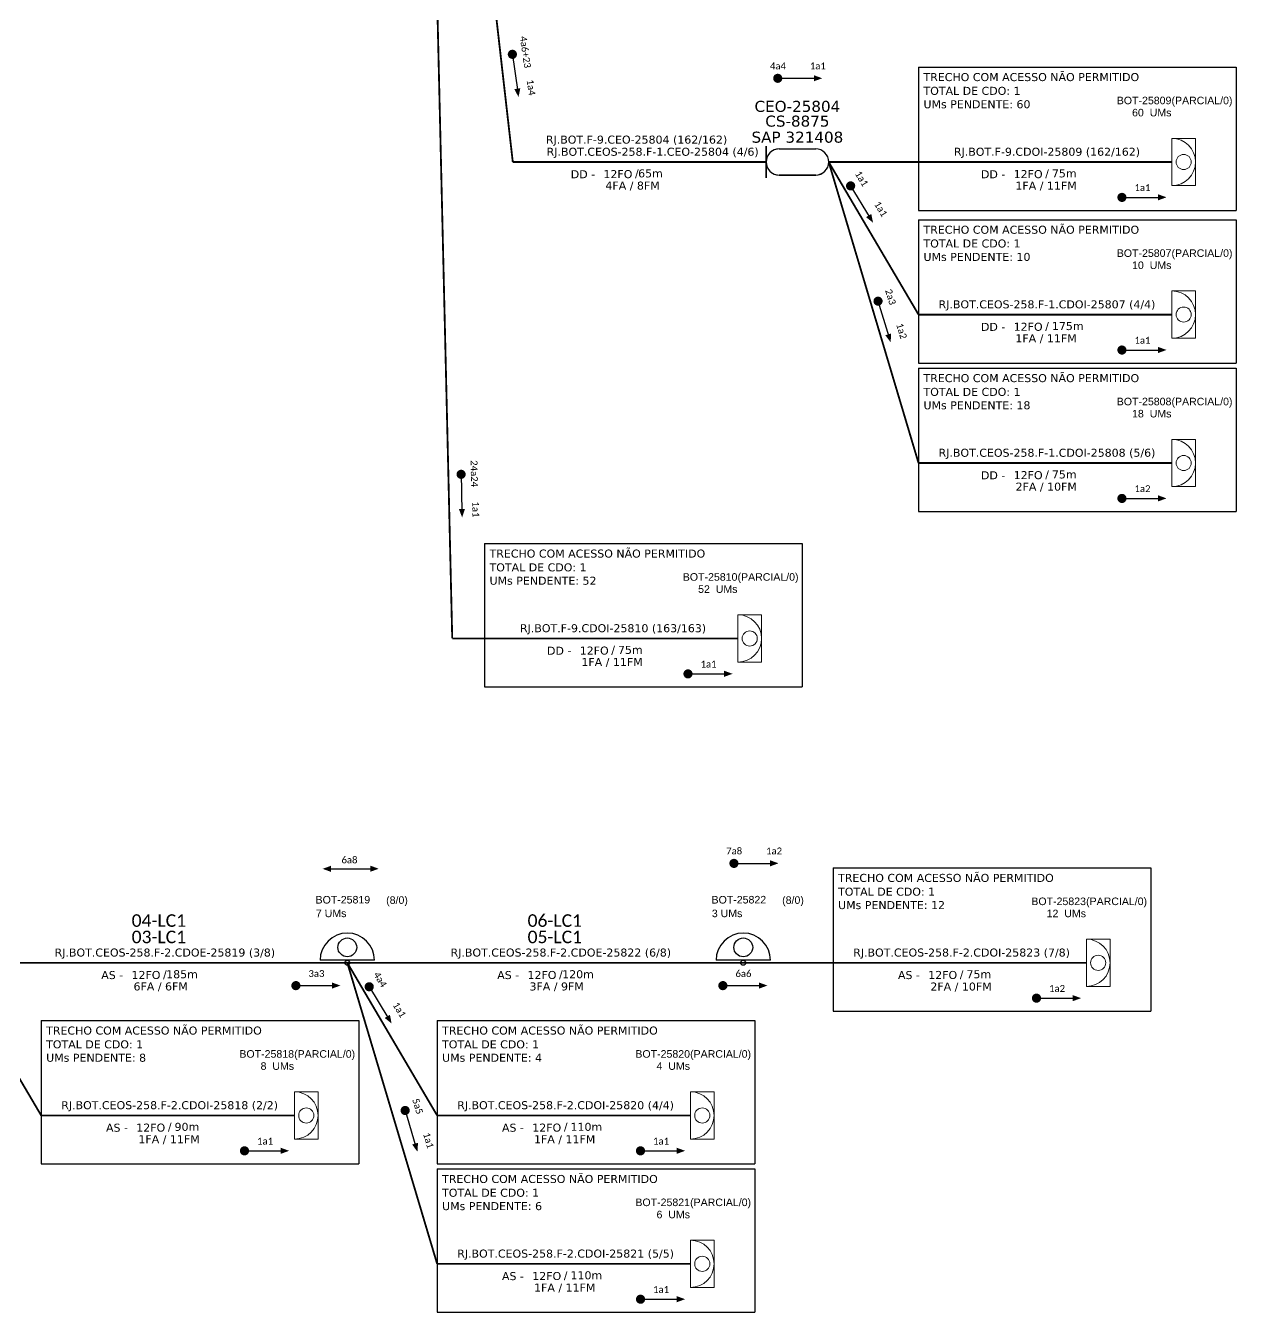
# Model space of a CAD drawing. Header units: millimetres. Extents: x 7789 to 8471, y -664 to 149.
# Drawn here: x 8001.1 to 8265.6, y -526.8 to -245.6 of the extents above; entities that cross this region are included whole.
import ezdxf
from ezdxf.enums import TextEntityAlignment as Align

# ---------------------------------------------------------------- set-up
doc = ezdxf.new("R2010")
doc.units = ezdxf.units.MM
for name, color, linetype, lineweight in [("20.0-LEGENDA DOS CDO'S", 1, 'Continuous', 0), ('20.1-CDO_INTERIOR', 1, 'Continuous', 0), ('20.2-CDO_POSTE', 1, 'Continuous', 5), ('40.1-ETIQUETAS', 1, 'Continuous', 20)]:
    doc.layers.add(name, color=color, linetype=linetype, lineweight=lineweight)
for name, color, linetype in [('20.4-CEOS', 1, 'Continuous'), ('CABO OPTICO EXISTENTE', 5, 'Continuous'), ('CAP a instalar', 1, 'Continuous'), ('CD de instalação futura', 8, 'Continuous'), ('label_cabos', 7, 'Continuous'), ('SETA', 7, 'Continuous')]:
    doc.layers.add(name, color=color, linetype=linetype)
doc.styles.add('ARIAL', font='arial.ttf')
doc.styles.add('siredit', font='verdana.ttf')
doc.linetypes.add('FENCELINE1', pattern='A,0.25,-0.1,[133,ltypeshp.shx,S=0.1,R=0,X=-0.1,Y=0],-0.1,1', length=1.45)

# ---------------------------------------------------------------- blocks, each defined once
blk = doc.blocks.new('ETIQUETA_RS5F')
at = {"layer": '40.1-ETIQUETAS', "color": 0, "style": 'siredit'}
blk.add_text('/', height=1.5, dxfattribs=at).set_placement((1.55, -1.95), align=Align.MIDDLE_RIGHT)
for tag, p in [('ETIQUETA_R_PRIMARIA', (1.18, 4.1)), ('ETIQUETA_R_SECUNDARIA', (1.18, 2.1)), ('F_ATIVAS/F_MORTAS', (1.11, -4.24))]:
    blk.add_attdef(tag, text='', height=1.5, dxfattribs=at).set_placement(p, align=Align.MIDDLE_CENTER)
for tag, p in [('TIPO_CABO', (-6.62, -2.12)), ('CAP_CABO', (0.37, -2.09))]:
    blk.add_attdef(tag, text='', height=1.5, dxfattribs=at).set_placement(p, align=Align.MIDDLE_RIGHT)
blk.add_attdef('METROS', text='', height=1.5, dxfattribs=at).set_placement((2.11, -1.95), align=Align.MIDDLE_LEFT)
for tag, p in [('FUSÃO_1', (0.82, -8.39)), ('FUSÃO_2', (0.82, -10.6)), ('FUSÃO_3', (0.82, -12.93)), ('FUSÃO_4', (0.82, -15.14)), ('FUSÃO_5', (0.82, -17.16))]:
    blk.add_attdef(tag, text='', height=1.5, dxfattribs=at).set_placement(p, align=Align.CENTER)
blk = doc.blocks.new('CEO')
at = {"layer": 'CAP a instalar', "linetype": 'Continuous'}
for p, q in [((34376.45, 58706.74), (34376.45, 58714.31)), ((34379.59, 58713.67), (34388.39, 58713.67)), ((34388.39, 58707.39), (34379.59, 58707.39))]:
    blk.add_line(p, q, dxfattribs=at)
for centre, start_param, end_param in [((34379.59, 58710.53), 6.283185, 9.424778), ((34388.39, 58710.53), 3.141593, 6.283185)]:
    blk.add_ellipse(centre, major_axis=(0, 3.14), ratio=1, start_param=start_param, end_param=end_param, dxfattribs=at)
at = {"layer": '20.4-CEOS', "color": 7, "style": 'siredit'}
for tag, p in [('CEO-2701', (34383.99, 58725.26)), ('CSPROJ.', (34383.99, 58721.69)), ('SAP321406', (34383.99, 58717.83))]:
    blk.add_attdef(tag, text='', height=2.66, rotation=0.0129, dxfattribs=at).set_placement(p, align=Align.TOP_CENTER)
blk = doc.blocks.new('CDOI_INT')
at = {"layer": '20.1-CDO_INTERIOR', "color": 0, "lineweight": 18}
blk.add_lwpolyline([(4.25, -4.25), (4.25, 4.25), (0, 4.25), (0, -4.25)], close=True, dxfattribs=at)
blk.add_circle((2.12, 0), 1.36, dxfattribs=at)
blk.add_arc((0, 0), 4.25, 270, 90, dxfattribs=at)
at = {"layer": "20.0-LEGENDA DOS CDO'S", "color": 0, "style": 'ARIAL'}
for tag, p in [('CDO_N', (-0.08, 10.38)), ('SPLITER_1', (21.18, 10.38)), ('SURVEY', (-0.08, 8.2)), ('SPLITER_2', (21.19, 8.68)), ('SAP', (-0.08, 6.23)), ('1:XX', (5.94, -2.22)), ('UMS', (5.94, -4.24))]:
    blk.add_attdef(tag, p, '', height=1.36, dxfattribs=at)
blk.add_attdef('FIBRAS_UTILIZADAS', text='', height=1.36, dxfattribs=at).set_placement((15.34, 10.38), align=Align.CENTER)
blk = doc.blocks.new('CDOE-TEXTO PADRÃO')
at = {"layer": "20.0-LEGENDA DOS CDO'S", "color": 0, "style": 'ARIAL'}
for tag, p in [('CDO_N', (0.49, 7.39)), ('CORDOALHA', (0.5, 4.33)), ('SAP', (0.51, 1.67)), ('SPLITER_1', (0.59, -0.91)), ('SPLITER_2', (0.6, -3.55)), ('(XX-XX_F)S', (0.54, -8.29)), ('(XX-XX_L)S', (0.55, -10.83)), ('UMS', (0.55, -13.15))]:
    blk.add_attdef(tag, p, '', height=1.7, rotation=0.118, dxfattribs=at)
blk.add_attdef('FIBRAS_UTILIZADAS', text='', height=1.7, rotation=0.118, dxfattribs=at).set_placement((19.77, 7.43), align=Align.CENTER)
blk = doc.blocks.new('CDOE POSTE_')
at = {"color": 1}
blk.add_line((12.92, -5.49), (-2.38, -5.49), dxfattribs=at)
for centre, radius in [((5.27, -1.86), 2.64), ((5.27, -6.2), 0.708)]:
    blk.add_circle(centre, radius, dxfattribs=at)
blk.add_arc((5.27, -5.49), 7.65, 0, 180, dxfattribs=at)

msp = doc.modelspace()

# ---------------------------------------------------------------- linework, layer by layer
at = {"color": 8}
for points, const_width in [([(8107.4, -251.34, 1), (8107.54, -252.33, 1)], 1), ([(8164.95, -257.08, 1), (8165.94, -257.08, 1)], 0.999), ([(8181.11, -280.17, 1), (8181.63, -281.03, 1)], 1), ([(8240.15, -283.11, 1), (8241.15, -283.11, 1)], 1), ([(8187.22, -305.32, 1), (8187.51, -306.27, 1)], 1), ([(8240.15, -316.48, 1), (8241.15, -316.48, 1)], 1), ([(8096.26, -343.15, 1), (8096.28, -344.15, 1)], 1), ([(8240.15, -348.92, 1), (8241.15, -348.92, 1)], 1), ([(8145.34, -387.27, 1), (8146.34, -387.27, 1)], 1), ([(8155.38, -428.7, 1), (8156.38, -428.7, 1)], 0.999), ([(8075.93, -455.24, 1), (8076.45, -456.1, 1)], 1), ([(8221.48, -458.17, 1), (8222.48, -458.17, 1)], 1), ([(8083.9, -482.23, 1), (8084.18, -483.19, 1)], 1), ([(8048.45, -491.54, 1), (8049.45, -491.54, 1)], 1), ([(8134.97, -491.54, 1), (8135.97, -491.54, 1)], 1), ([(8134.97, -523.98, 1), (8135.97, -523.98, 1)], 1)]:
    msp.add_lwpolyline(points, format="xyb", close=True, dxfattribs=dict(at, const_width=const_width))
at = {"color": 3}
for points in [[(8196.21, -254.62), (8265.63, -254.62), (8265.63, -285.95)], [(8196.21, -254.62), (8196.21, -285.95)], [(8196.21, -285.95), (8265.63, -285.95)], [(8196.21, -287.99), (8265.63, -287.99), (8265.63, -319.32)], [(8196.21, -287.99), (8196.21, -319.32)], [(8196.21, -319.32), (8265.63, -319.32)], [(8196.21, -320.43), (8265.63, -320.43), (8265.63, -351.76)], [(8196.21, -320.43), (8196.21, -351.76)], [(8196.21, -351.76), (8265.63, -351.76)], [(8101.4, -358.78), (8170.82, -358.78), (8170.82, -390.11)], [(8101.4, -358.78), (8101.4, -390.11)], [(8101.4, -390.11), (8170.82, -390.11)], [(8177.55, -429.69), (8246.96, -429.69), (8246.96, -461.02)], [(8177.55, -429.69), (8177.55, -461.02)], [(8177.55, -461.02), (8246.96, -461.02)], [(8004.52, -463.05), (8073.93, -463.05), (8073.93, -494.39)], [(8004.52, -463.05), (8004.52, -494.39)], [(8091.03, -463.05), (8160.45, -463.05), (8160.45, -494.39)], [(8091.03, -463.05), (8091.03, -494.39)], [(8004.52, -494.39), (8073.93, -494.39)], [(8091.03, -494.39), (8160.45, -494.39)], [(8091.03, -495.49), (8160.45, -495.49), (8160.45, -526.83)], [(8091.03, -495.49), (8091.03, -526.83)], [(8091.03, -526.83), (8160.45, -526.83)]]:
    msp.add_lwpolyline(points, dxfattribs=at)
at = {"color": 8}
for points in [[(8162.9, -271.93), (8162.9, -278.8)], [(8165.74, -272.52), (8173.74, -272.52)], [(8165.75, -278.22), (8173.74, -278.22)]]:
    msp.add_lwpolyline(points, dxfattribs=at)
at = {"const_width": 1}
for points in [[(8059.67, -455.42, 1), (8060.67, -455.42, 1)], [(8152.96, -455.42, 1), (8153.96, -455.42, 1)]]:
    msp.add_lwpolyline(points, format="xyb", close=True, dxfattribs=at)
at = {"color": 8}
for centre, start, end in [((8165.75, -275.37), 90.0129, 270.0129), ((8173.74, -275.37), 270.0129, 90.0129)]:
    msp.add_arc(centre, 2.85, start, end, dxfattribs=at)
at = {"layer": 'CAP a instalar', "color": 8, "linetype": 'FENCELINE1', "ltscale": 6, "const_width": 0.4}
for points in [[(8087.78, -101.96), (8107.56, -275.37)], [(8087.78, -101.96), (8094.33, -379.53)], [(8107.56, -275.37), (8162.9, -275.37)], [(8176.58, -275.37), (8196.21, -308.73)], [(8176.58, -275.37), (8196.21, -341.18)], [(8176.58, -275.37), (8251.55, -275.37)], [(8196.21, -308.73), (8251.55, -308.73)], [(8196.21, -341.18), (8251.55, -341.18)], [(8094.33, -379.53), (8156.74, -379.53)], [(7984.89, -450.43), (8004.52, -483.8)], [(8071.41, -450.43), (8091.03, -483.8)], [(8091.03, -516.24), (8071.41, -450.43)], [(8157.92, -450.43), (8232.89, -450.43)], [(8004.52, -483.8), (8059.86, -483.8)], [(8091.03, -483.8), (8146.37, -483.8)], [(8091.03, -516.24), (8146.37, -516.24)]]:
    msp.add_lwpolyline(points, dxfattribs=at)
at = {"layer": 'CAP a instalar', "linetype": 'FENCELINE1', "ltscale": 6, "const_width": 0.4}
for points in [[(7984.89, -450.43), (8071.41, -450.43)], [(8071.41, -450.43), (8157.92, -450.43)]]:
    msp.add_lwpolyline(points, dxfattribs=at)
at = {"layer": 'SETA', "color": 8}
for points in [[(8107.43, -251.52), (8108.64, -260.03)], [(8165.44, -257.08), (8174.03, -257.08)], [(8181.2, -280.33), (8185.66, -287.67)], [(8240.65, -283.11), (8249.24, -283.11)], [(8187.28, -305.49), (8189.77, -313.71)], [(8240.65, -316.48), (8249.24, -316.48)], [(8096.27, -343.33), (8096.46, -351.92)], [(8240.65, -348.92), (8249.24, -348.92)], [(8145.84, -387.27), (8154.43, -387.27)], [(8155.88, -428.7), (8164.46, -428.7)], [(8076.02, -455.39), (8080.48, -462.74)], [(8221.98, -458.17), (8230.58, -458.17)], [(8083.95, -482.4), (8086.39, -490.64)], [(8048.95, -491.54), (8057.55, -491.54)], [(8135.47, -491.54), (8144.07, -491.54)], [(8135.47, -523.98), (8144.07, -523.98)]]:
    msp.add_lwpolyline(points, dxfattribs=at)
at = {"layer": 'SETA'}
for points in [[(8067.84, -429.89), (8076.44, -429.89)], [(8060.17, -455.42), (8068.76, -455.42)], [(8153.46, -455.42), (8162.06, -455.42)]]:
    msp.add_lwpolyline(points, dxfattribs=at)
at = {"layer": 'SETA', "color": 8}
for points in [[(8173.34, -256.4), (8175.17, -257.07), (8173.34, -257.73)], [(8109.21, -259.25), (8108.81, -261.16), (8107.89, -259.44)], [(8248.55, -282.43), (8250.39, -283.09), (8248.55, -283.76)], [(8185.89, -286.73), (8186.27, -288.64), (8184.75, -287.42)], [(8190.22, -312.86), (8190.12, -314.8), (8188.95, -313.24)], [(8248.55, -315.8), (8250.39, -316.46), (8248.55, -317.13)], [(8248.55, -348.24), (8250.39, -348.9), (8248.55, -349.57)], [(8097.12, -351.22), (8096.49, -353.06), (8095.79, -351.25)], [(8153.74, -386.59), (8155.58, -387.26), (8153.74, -387.92)], [(8163.78, -428.02), (8165.61, -428.68), (8163.78, -429.35)], [(8229.89, -457.49), (8231.72, -458.16), (8229.89, -458.83)], [(8080.71, -461.8), (8081.09, -463.71), (8079.57, -462.49)], [(8056.86, -490.86), (8058.69, -491.53), (8056.86, -492.2)], [(8086.85, -489.78), (8086.73, -491.73), (8085.57, -490.16)], [(8143.38, -490.86), (8145.21, -491.53), (8143.38, -492.2)], [(8143.38, -523.3), (8145.21, -523.97), (8143.38, -524.64)]]:
    msp.add_solid(points, dxfattribs=at)
at = {"layer": 'SETA'}
for points in [[(8067.84, -430.56), (8066.01, -429.89), (8067.84, -429.22)], [(8076.44, -429.2), (8078.27, -429.87), (8076.44, -430.53)], [(8068.07, -454.74), (8069.91, -455.41), (8068.07, -456.07)], [(8161.37, -454.74), (8163.2, -455.41), (8161.37, -456.07)]]:
    msp.add_solid(points, dxfattribs=at)

# ---------------------------------------------------------------- block references
at = {"layer": '20.2-CDO_POSTE'}
ref = msp.add_blockref('CDOE-TEXTO PADRÃO', (8071.57, -448.55), dxfattribs=dict(at, xscale=0.972000002861023, yscale=0.972000002861023, zscale=0.972000002861023))
ref.add_attrib('CDO_N', 'BOT-25819', (8064.47, -437.48), dxfattribs={"layer": "20.0-LEGENDA DOS CDO'S", "color": 0, "height": 1.652, "rotation": 0.118, "style": 'ARIAL'})
ref.add_attrib('CORDOALHA', '7 UMs', (8064.54, -440.46), dxfattribs={"layer": "20.0-LEGENDA DOS CDO'S", "color": 0, "height": 1.652, "rotation": 0.118, "style": 'ARIAL'})
ref.add_attrib('FIBRAS_UTILIZADAS', '       (8/0)', dxfattribs={"layer": "20.0-LEGENDA DOS CDO'S", "color": 0, "height": 1.6523, "rotation": 0.118, "style": 'ARIAL'}).set_placement((8080.02, -437.56), align=Align.CENTER)
ref = msp.add_blockref('CDOE-TEXTO PADRÃO', (8158.08, -448.55), dxfattribs=dict(at, xscale=0.972000002861023, yscale=0.972000002861023, zscale=0.972000002861023))
ref.add_attrib('CDO_N', 'BOT-25822', (8150.99, -437.48), dxfattribs={"layer": "20.0-LEGENDA DOS CDO'S", "color": 0, "height": 1.652, "rotation": 0.118, "style": 'ARIAL'})
ref.add_attrib('CORDOALHA', '3 UMs', (8151.05, -440.46), dxfattribs={"layer": "20.0-LEGENDA DOS CDO'S", "color": 0, "height": 1.652, "rotation": 0.118, "style": 'ARIAL'})
ref.add_attrib('FIBRAS_UTILIZADAS', '       (8/0)', dxfattribs={"layer": "20.0-LEGENDA DOS CDO'S", "color": 0, "height": 1.6523, "rotation": 0.118, "style": 'ARIAL'}).set_placement((8166.54, -437.56), align=Align.CENTER)
at = {"layer": 'CAP a instalar', "color": 8, "linetype": 'FENCELINE1'}
ref = msp.add_blockref('CEO', (-23042.24, -53569.71), dxfattribs=dict(at, xscale=0.9077475237572799, yscale=0.9077475237572799, zscale=0.9077475237572799))
ref.add_attrib('SAP321406', 'SAP 321408', dxfattribs={"layer": '20.4-CEOS', "color": 8, "height": 2.413, "rotation": 0.0129, "style": 'siredit'}).set_placement((8169.74, -268.74), align=Align.TOP_CENTER)
ref.add_attrib('CSPROJ.', 'CS-8875', dxfattribs={"layer": '20.4-CEOS', "color": 8, "height": 2.413, "rotation": 0.0129, "style": 'siredit'}).set_placement((8169.74, -265.23), align=Align.TOP_CENTER)
ref.add_attrib('CEO-2701', 'CEO-25804', dxfattribs={"layer": '20.4-CEOS', "color": 8, "height": 2.413, "rotation": 0.0129, "style": 'siredit'}).set_placement((8169.74, -262), align=Align.TOP_CENTER)
at = {"layer": 'CAP a instalar', "color": 8, "linetype": 'FENCELINE1', "ltscale": 7}
ref = msp.add_blockref('ETIQUETA_RS5F', (8133.26, -275.58), dxfattribs=dict(at, xscale=1.166399984999771, yscale=1.166399984999771, zscale=1.166399984999771))
ref.add_attrib('ETIQUETA_R_PRIMARIA', 'RJ.BOT.F-9.CEO-25804 (162/162)', dxfattribs={"layer": '40.1-ETIQUETAS', "color": 0, "height": 1.7496, "style": 'siredit'}).set_placement((8134.6, -270.48), align=Align.MIDDLE_CENTER)
ref.add_attrib('ETIQUETA_R_SECUNDARIA', 'RJ.BOT.CEOS-258.F-1.CEO-25804 (4/6)', dxfattribs={"layer": '40.1-ETIQUETAS', "color": 0, "height": 1.7496, "style": 'siredit'}).set_placement((8138.12, -273.13), align=Align.MIDDLE_CENTER)
ref.add_attrib('TIPO_CABO', 'DD -', dxfattribs={"layer": '40.1-ETIQUETAS', "color": 0, "height": 1.75, "style": 'siredit'}).set_placement((8125.55, -278.05), align=Align.MIDDLE_RIGHT)
ref.add_attrib('CAP_CABO', '12FO', dxfattribs={"layer": '40.1-ETIQUETAS', "color": 0, "height": 1.75, "style": 'siredit'}).set_placement((8133.69, -278.02), align=Align.MIDDLE_RIGHT)
ref.add_attrib('METROS', '65m', dxfattribs={"layer": '40.1-ETIQUETAS', "color": 0, "height": 1.75, "style": 'siredit'}).set_placement((8134.94, -277.86), align=Align.MIDDLE_LEFT)
ref.add_attrib('F_ATIVAS/F_MORTAS', '4FA / 8FM', dxfattribs={"layer": '40.1-ETIQUETAS', "color": 0, "height": 1.75, "style": 'siredit'}).set_placement((8133.73, -280.53), align=Align.MIDDLE_CENTER)
ref = msp.add_blockref('ETIQUETA_RS5F', (8222.89, -275.58), dxfattribs=dict(at, xscale=1.166399984998861, yscale=1.166399984998861, zscale=1.166399984998861))
ref.add_attrib('ETIQUETA_R_SECUNDARIA', 'RJ.BOT.F-9.CDOI-25809 (162/162)', dxfattribs={"layer": 'CABO OPTICO EXISTENTE', "color": 0, "height": 1.7496, "style": 'siredit'}).set_placement((8224.27, -273.13), align=Align.MIDDLE_CENTER)
ref.add_attrib('TIPO_CABO', 'DD -', dxfattribs={"layer": '40.1-ETIQUETAS', "color": 0, "height": 1.75, "style": 'siredit'}).set_placement((8215.17, -278.05), align=Align.MIDDLE_RIGHT)
ref.add_attrib('CAP_CABO', '12FO', dxfattribs={"layer": '40.1-ETIQUETAS', "color": 0, "height": 1.75, "style": 'siredit'}).set_placement((8223.32, -278.02), align=Align.MIDDLE_RIGHT)
ref.add_attrib('METROS', '75m', dxfattribs={"layer": '40.1-ETIQUETAS', "color": 0, "height": 1.75, "style": 'siredit'}).set_placement((8225.35, -277.86), align=Align.MIDDLE_LEFT)
ref.add_attrib('F_ATIVAS/F_MORTAS', '1FA / 11FM', dxfattribs={"layer": '40.1-ETIQUETAS', "color": 0, "height": 1.75, "style": 'siredit'}).set_placement((8224.07, -280.55), align=Align.MIDDLE_CENTER)
ref = msp.add_blockref('ETIQUETA_RS5F', (8222.89, -308.95), dxfattribs=dict(at, xscale=1.166399984998861, yscale=1.166399984998861, zscale=1.166399984998861))
ref.add_attrib('ETIQUETA_R_SECUNDARIA', 'RJ.BOT.CEOS-258.F-1.CDOI-25807 (4/4)', dxfattribs={"layer": 'CABO OPTICO EXISTENTE', "color": 0, "height": 1.7496, "style": 'siredit'}).set_placement((8224.27, -306.49), align=Align.MIDDLE_CENTER)
ref.add_attrib('TIPO_CABO', 'DD -', dxfattribs={"layer": '40.1-ETIQUETAS', "color": 0, "height": 1.75, "style": 'siredit'}).set_placement((8215.17, -311.41), align=Align.MIDDLE_RIGHT)
ref.add_attrib('CAP_CABO', '12FO', dxfattribs={"layer": '40.1-ETIQUETAS', "color": 0, "height": 1.75, "style": 'siredit'}).set_placement((8223.32, -311.39), align=Align.MIDDLE_RIGHT)
ref.add_attrib('METROS', '175m', dxfattribs={"layer": '40.1-ETIQUETAS', "color": 0, "height": 1.75, "style": 'siredit'}).set_placement((8225.35, -311.23), align=Align.MIDDLE_LEFT)
ref.add_attrib('F_ATIVAS/F_MORTAS', '1FA / 11FM', dxfattribs={"layer": '40.1-ETIQUETAS', "color": 0, "height": 1.75, "style": 'siredit'}).set_placement((8224.06, -313.92), align=Align.MIDDLE_CENTER)
ref = msp.add_blockref('ETIQUETA_RS5F', (8222.89, -341.39), dxfattribs=dict(at, xscale=1.166399984998861, yscale=1.166399984998861, zscale=1.166399984998861))
ref.add_attrib('ETIQUETA_R_SECUNDARIA', 'RJ.BOT.CEOS-258.F-1.CDOI-25808 (5/6)', dxfattribs={"layer": 'CABO OPTICO EXISTENTE', "color": 0, "height": 1.7496, "style": 'siredit'}).set_placement((8224.27, -338.93), align=Align.MIDDLE_CENTER)
ref.add_attrib('TIPO_CABO', 'DD -', dxfattribs={"layer": '40.1-ETIQUETAS', "color": 0, "height": 1.75, "style": 'siredit'}).set_placement((8215.17, -343.86), align=Align.MIDDLE_RIGHT)
ref.add_attrib('CAP_CABO', '12FO', dxfattribs={"layer": '40.1-ETIQUETAS', "color": 0, "height": 1.75, "style": 'siredit'}).set_placement((8223.32, -343.83), align=Align.MIDDLE_RIGHT)
ref.add_attrib('METROS', '75m', dxfattribs={"layer": '40.1-ETIQUETAS', "color": 0, "height": 1.75, "style": 'siredit'}).set_placement((8225.35, -343.67), align=Align.MIDDLE_LEFT)
ref.add_attrib('F_ATIVAS/F_MORTAS', '2FA / 10FM', dxfattribs={"layer": '40.1-ETIQUETAS', "color": 0, "height": 1.75, "style": 'siredit'}).set_placement((8224.11, -346.34), align=Align.MIDDLE_CENTER)
ref = msp.add_blockref('ETIQUETA_RS5F', (8128.08, -379.74), dxfattribs=dict(at, xscale=1.166399984998861, yscale=1.166399984998861, zscale=1.166399984998861))
ref.add_attrib('ETIQUETA_R_SECUNDARIA', 'RJ.BOT.F-9.CDOI-25810 (163/163)', dxfattribs={"layer": 'CABO OPTICO EXISTENTE', "color": 0, "height": 1.7496, "style": 'siredit'}).set_placement((8129.46, -377.29), align=Align.MIDDLE_CENTER)
ref.add_attrib('TIPO_CABO', 'DD -', dxfattribs={"layer": '40.1-ETIQUETAS', "color": 0, "height": 1.75, "style": 'siredit'}).set_placement((8120.36, -382.21), align=Align.MIDDLE_RIGHT)
ref.add_attrib('CAP_CABO', '12FO', dxfattribs={"layer": '40.1-ETIQUETAS', "color": 0, "height": 1.75, "style": 'siredit'}).set_placement((8128.51, -382.18), align=Align.MIDDLE_RIGHT)
ref.add_attrib('METROS', '75m', dxfattribs={"layer": '40.1-ETIQUETAS', "color": 0, "height": 1.75, "style": 'siredit'}).set_placement((8130.54, -382.02), align=Align.MIDDLE_LEFT)
ref.add_attrib('F_ATIVAS/F_MORTAS', '1FA / 11FM', dxfattribs={"layer": '40.1-ETIQUETAS', "color": 0, "height": 1.75, "style": 'siredit'}).set_placement((8129.24, -384.69), align=Align.MIDDLE_CENTER)
at = {"layer": 'CAP a instalar', "linetype": 'FENCELINE1', "ltscale": 7}
ref = msp.add_blockref('ETIQUETA_RS5F', (8030.15, -450.65), dxfattribs=dict(at, xscale=1.166399984999771, yscale=1.166399984999771, zscale=1.166399984999771))
ref.add_attrib('ETIQUETA_R_SECUNDARIA', 'RJ.BOT.CEOS-258.F-2.CDOE-25819 (3/8)', dxfattribs={"layer": '40.1-ETIQUETAS', "color": 0, "height": 1.7496, "style": 'siredit'}).set_placement((8031.54, -448.19), align=Align.MIDDLE_CENTER)
ref.add_attrib('TIPO_CABO', 'AS -', dxfattribs={"layer": '40.1-ETIQUETAS', "color": 0, "height": 1.75, "style": 'siredit'}).set_placement((8022.44, -453.11), align=Align.MIDDLE_RIGHT)
ref.add_attrib('CAP_CABO', '12FO', dxfattribs={"layer": '40.1-ETIQUETAS', "color": 0, "height": 1.75, "style": 'siredit'}).set_placement((8030.58, -453.09), align=Align.MIDDLE_RIGHT)
ref.add_attrib('METROS', '185m', dxfattribs={"layer": '40.1-ETIQUETAS', "color": 0, "height": 1.75, "style": 'siredit'}).set_placement((8031.83, -452.93), align=Align.MIDDLE_LEFT)
ref.add_attrib('F_ATIVAS/F_MORTAS', '6FA / 6FM', dxfattribs={"layer": '40.1-ETIQUETAS', "color": 0, "height": 1.75, "style": 'siredit'}).set_placement((8030.63, -455.6), align=Align.MIDDLE_CENTER)
ref = msp.add_blockref('ETIQUETA_RS5F', (8116.67, -450.65), dxfattribs=dict(at, xscale=1.166399984999771, yscale=1.166399984999771, zscale=1.166399984999771))
ref.add_attrib('ETIQUETA_R_SECUNDARIA', 'RJ.BOT.CEOS-258.F-2.CDOE-25822 (6/8)', dxfattribs={"layer": '40.1-ETIQUETAS', "color": 0, "height": 1.7496, "style": 'siredit'}).set_placement((8118.05, -448.19), align=Align.MIDDLE_CENTER)
ref.add_attrib('TIPO_CABO', 'AS -', dxfattribs={"layer": '40.1-ETIQUETAS', "color": 0, "height": 1.75, "style": 'siredit'}).set_placement((8108.95, -453.11), align=Align.MIDDLE_RIGHT)
ref.add_attrib('CAP_CABO', '12FO', dxfattribs={"layer": '40.1-ETIQUETAS', "color": 0, "height": 1.75, "style": 'siredit'}).set_placement((8117.1, -453.09), align=Align.MIDDLE_RIGHT)
ref.add_attrib('METROS', '120m', dxfattribs={"layer": '40.1-ETIQUETAS', "color": 0, "height": 1.75, "style": 'siredit'}).set_placement((8118.35, -452.93), align=Align.MIDDLE_LEFT)
ref.add_attrib('F_ATIVAS/F_MORTAS', '3FA / 9FM', dxfattribs={"layer": '40.1-ETIQUETAS', "color": 0, "height": 1.75, "style": 'siredit'}).set_placement((8117.14, -455.6), align=Align.MIDDLE_CENTER)
at = {"layer": 'CAP a instalar', "color": 8, "linetype": 'FENCELINE1', "ltscale": 7}
ref = msp.add_blockref('ETIQUETA_RS5F', (8204.23, -450.65), dxfattribs=dict(at, xscale=1.166399984998861, yscale=1.166399984998861, zscale=1.166399984998861))
ref.add_attrib('ETIQUETA_R_SECUNDARIA', 'RJ.BOT.CEOS-258.F-2.CDOI-25823 (7/8)', dxfattribs={"layer": 'CABO OPTICO EXISTENTE', "color": 0, "height": 1.7496, "style": 'siredit'}).set_placement((8205.61, -448.19), align=Align.MIDDLE_CENTER)
ref.add_attrib('TIPO_CABO', 'AS -', dxfattribs={"layer": '40.1-ETIQUETAS', "color": 0, "height": 1.75, "style": 'siredit'}).set_placement((8196.51, -453.11), align=Align.MIDDLE_RIGHT)
ref.add_attrib('CAP_CABO', '12FO', dxfattribs={"layer": '40.1-ETIQUETAS', "color": 0, "height": 1.75, "style": 'siredit'}).set_placement((8204.65, -453.09), align=Align.MIDDLE_RIGHT)
ref.add_attrib('METROS', '75m', dxfattribs={"layer": '40.1-ETIQUETAS', "color": 0, "height": 1.75, "style": 'siredit'}).set_placement((8206.69, -452.93), align=Align.MIDDLE_LEFT)
ref.add_attrib('F_ATIVAS/F_MORTAS', '2FA / 10FM', dxfattribs={"layer": '40.1-ETIQUETAS', "color": 0, "height": 1.75, "style": 'siredit'}).set_placement((8205.49, -455.62), align=Align.MIDDLE_CENTER)
ref = msp.add_blockref('ETIQUETA_RS5F', (8031.2, -484.01), dxfattribs=dict(at, xscale=1.166399984998861, yscale=1.166399984998861, zscale=1.166399984998861))
ref.add_attrib('ETIQUETA_R_SECUNDARIA', 'RJ.BOT.CEOS-258.F-2.CDOI-25818 (2/2)', dxfattribs={"layer": 'CABO OPTICO EXISTENTE', "color": 0, "height": 1.7496, "style": 'siredit'}).set_placement((8032.58, -481.56), align=Align.MIDDLE_CENTER)
ref.add_attrib('TIPO_CABO', 'AS -', dxfattribs={"layer": '40.1-ETIQUETAS', "color": 0, "height": 1.75, "style": 'siredit'}).set_placement((8023.48, -486.48), align=Align.MIDDLE_RIGHT)
ref.add_attrib('CAP_CABO', '12FO', dxfattribs={"layer": '40.1-ETIQUETAS', "color": 0, "height": 1.75, "style": 'siredit'}).set_placement((8031.62, -486.46), align=Align.MIDDLE_RIGHT)
ref.add_attrib('METROS', '90m', dxfattribs={"layer": '40.1-ETIQUETAS', "color": 0, "height": 1.75, "style": 'siredit'}).set_placement((8033.66, -486.29), align=Align.MIDDLE_LEFT)
ref.add_attrib('F_ATIVAS/F_MORTAS', '1FA / 11FM', dxfattribs={"layer": '40.1-ETIQUETAS', "color": 0, "height": 1.75, "style": 'siredit'}).set_placement((8032.46, -488.99), align=Align.MIDDLE_CENTER)
ref = msp.add_blockref('ETIQUETA_RS5F', (8117.71, -484.01), dxfattribs=dict(at, xscale=1.166399984998861, yscale=1.166399984998861, zscale=1.166399984998861))
ref.add_attrib('ETIQUETA_R_SECUNDARIA', 'RJ.BOT.CEOS-258.F-2.CDOI-25820 (4/4)', dxfattribs={"layer": 'CABO OPTICO EXISTENTE', "color": 0, "height": 1.7496, "style": 'siredit'}).set_placement((8119.09, -481.56), align=Align.MIDDLE_CENTER)
ref.add_attrib('TIPO_CABO', 'AS -', dxfattribs={"layer": '40.1-ETIQUETAS', "color": 0, "height": 1.75, "style": 'siredit'}).set_placement((8109.99, -486.48), align=Align.MIDDLE_RIGHT)
ref.add_attrib('CAP_CABO', '12FO', dxfattribs={"layer": '40.1-ETIQUETAS', "color": 0, "height": 1.75, "style": 'siredit'}).set_placement((8118.14, -486.46), align=Align.MIDDLE_RIGHT)
ref.add_attrib('METROS', '110m', dxfattribs={"layer": '40.1-ETIQUETAS', "color": 0, "height": 1.75, "style": 'siredit'}).set_placement((8120.17, -486.29), align=Align.MIDDLE_LEFT)
ref.add_attrib('F_ATIVAS/F_MORTAS', '1FA / 11FM', dxfattribs={"layer": '40.1-ETIQUETAS', "color": 0, "height": 1.75, "style": 'siredit'}).set_placement((8118.89, -488.99), align=Align.MIDDLE_CENTER)
ref = msp.add_blockref('ETIQUETA_RS5F', (8117.71, -516.46), dxfattribs=dict(at, xscale=1.166399984998861, yscale=1.166399984998861, zscale=1.166399984998861))
ref.add_attrib('ETIQUETA_R_SECUNDARIA', 'RJ.BOT.CEOS-258.F-2.CDOI-25821 (5/5)', dxfattribs={"layer": 'CABO OPTICO EXISTENTE', "color": 0, "height": 1.7496, "style": 'siredit'}).set_placement((8119.09, -514), align=Align.MIDDLE_CENTER)
ref.add_attrib('TIPO_CABO', 'AS -', dxfattribs={"layer": '40.1-ETIQUETAS', "color": 0, "height": 1.75, "style": 'siredit'}).set_placement((8109.99, -518.92), align=Align.MIDDLE_RIGHT)
ref.add_attrib('CAP_CABO', '12FO', dxfattribs={"layer": '40.1-ETIQUETAS', "color": 0, "height": 1.75, "style": 'siredit'}).set_placement((8118.14, -518.9), align=Align.MIDDLE_RIGHT)
ref.add_attrib('METROS', '110m', dxfattribs={"layer": '40.1-ETIQUETAS', "color": 0, "height": 1.75, "style": 'siredit'}).set_placement((8120.17, -518.74), align=Align.MIDDLE_LEFT)
ref.add_attrib('F_ATIVAS/F_MORTAS', '1FA / 11FM', dxfattribs={"layer": '40.1-ETIQUETAS', "color": 0, "height": 1.75, "style": 'siredit'}).set_placement((8118.91, -521.43), align=Align.MIDDLE_CENTER)
at = {"layer": 'CD de instalação futura', "color": 8, "ltscale": 11}
ref = msp.add_blockref('CDOI_INT', (8251.56, -275.37), dxfattribs=dict(at, xscale=1.21541625498503, yscale=1.21541625498503, zscale=1.21541625498503))
ref.add_attrib('CDO_N', 'BOT-25809', dxfattribs={"layer": "20.0-LEGENDA DOS CDO'S", "color": 0, "height": 1.653, "style": 'ARIAL'}).set_placement((8251.46, -262.75), align=Align.RIGHT)
ref.add_attrib('FIBRAS_UTILIZADAS', '    (PARCIAL/0)', dxfattribs={"layer": "20.0-LEGENDA DOS CDO'S", "color": 0, "height": 1.65, "style": 'ARIAL'}).set_placement((8256.86, -262.75), align=Align.CENTER)
ref.add_attrib('SURVEY', '60  UMs', dxfattribs={"layer": "20.0-LEGENDA DOS CDO'S", "color": 0, "height": 1.653, "style": 'ARIAL'}).set_placement((8251.46, -265.4), align=Align.RIGHT)
ref = msp.add_blockref('CDOI_INT', (8251.56, -308.73), dxfattribs=dict(at, xscale=1.21541625498503, yscale=1.21541625498503, zscale=1.21541625498503))
ref.add_attrib('CDO_N', 'BOT-25807', dxfattribs={"layer": "20.0-LEGENDA DOS CDO'S", "color": 0, "height": 1.653, "style": 'ARIAL'}).set_placement((8251.46, -296.12), align=Align.RIGHT)
ref.add_attrib('FIBRAS_UTILIZADAS', '    (PARCIAL/0)', dxfattribs={"layer": "20.0-LEGENDA DOS CDO'S", "color": 0, "height": 1.65, "style": 'ARIAL'}).set_placement((8256.86, -296.12), align=Align.CENTER)
ref.add_attrib('SURVEY', '10  UMs', dxfattribs={"layer": "20.0-LEGENDA DOS CDO'S", "color": 0, "height": 1.653, "style": 'ARIAL'}).set_placement((8251.46, -298.77), align=Align.RIGHT)
ref = msp.add_blockref('CDOI_INT', (8251.56, -341.18), dxfattribs=dict(at, xscale=1.21541625498503, yscale=1.21541625498503, zscale=1.21541625498503))
ref.add_attrib('CDO_N', 'BOT-25808', dxfattribs={"layer": "20.0-LEGENDA DOS CDO'S", "color": 0, "height": 1.653, "style": 'ARIAL'}).set_placement((8251.46, -328.56), align=Align.RIGHT)
ref.add_attrib('FIBRAS_UTILIZADAS', '    (PARCIAL/0)', dxfattribs={"layer": "20.0-LEGENDA DOS CDO'S", "color": 0, "height": 1.65, "style": 'ARIAL'}).set_placement((8256.86, -328.56), align=Align.CENTER)
ref.add_attrib('SURVEY', '18  UMs', dxfattribs={"layer": "20.0-LEGENDA DOS CDO'S", "color": 0, "height": 1.653, "style": 'ARIAL'}).set_placement((8251.46, -331.21), align=Align.RIGHT)
ref = msp.add_blockref('CDOI_INT', (8156.75, -379.53), dxfattribs=dict(at, xscale=1.21541625498503, yscale=1.21541625498503, zscale=1.21541625498503))
ref.add_attrib('CDO_N', 'BOT-25810', dxfattribs={"layer": "20.0-LEGENDA DOS CDO'S", "color": 0, "height": 1.653, "style": 'ARIAL'}).set_placement((8156.64, -366.91), align=Align.RIGHT)
ref.add_attrib('FIBRAS_UTILIZADAS', '    (PARCIAL/0)', dxfattribs={"layer": "20.0-LEGENDA DOS CDO'S", "color": 0, "height": 1.65, "style": 'ARIAL'}).set_placement((8162.05, -366.91), align=Align.CENTER)
ref.add_attrib('SURVEY', '52  UMs', dxfattribs={"layer": "20.0-LEGENDA DOS CDO'S", "color": 0, "height": 1.653, "style": 'ARIAL'}).set_placement((8156.65, -369.56), align=Align.RIGHT)
ref = msp.add_blockref('CDOI_INT', (8232.89, -450.43), dxfattribs=dict(at, xscale=1.21541625498503, yscale=1.21541625498503, zscale=1.21541625498503))
ref.add_attrib('CDO_N', 'BOT-25823', dxfattribs={"layer": "20.0-LEGENDA DOS CDO'S", "color": 0, "height": 1.653, "style": 'ARIAL'}).set_placement((8232.79, -437.82), align=Align.RIGHT)
ref.add_attrib('FIBRAS_UTILIZADAS', '    (PARCIAL/0)', dxfattribs={"layer": "20.0-LEGENDA DOS CDO'S", "color": 0, "height": 1.65, "style": 'ARIAL'}).set_placement((8238.2, -437.82), align=Align.CENTER)
ref.add_attrib('SURVEY', '12  UMs', dxfattribs={"layer": "20.0-LEGENDA DOS CDO'S", "color": 0, "height": 1.653, "style": 'ARIAL'}).set_placement((8232.8, -440.47), align=Align.RIGHT)
ref = msp.add_blockref('CDOI_INT', (8059.86, -483.8), dxfattribs=dict(at, xscale=1.21541625498503, yscale=1.21541625498503, zscale=1.21541625498503))
ref.add_attrib('CDO_N', 'BOT-25818', dxfattribs={"layer": "20.0-LEGENDA DOS CDO'S", "color": 0, "height": 1.653, "style": 'ARIAL'}).set_placement((8059.76, -471.18), align=Align.RIGHT)
ref.add_attrib('FIBRAS_UTILIZADAS', '    (PARCIAL/0)', dxfattribs={"layer": "20.0-LEGENDA DOS CDO'S", "color": 0, "height": 1.65, "style": 'ARIAL'}).set_placement((8065.17, -471.18), align=Align.CENTER)
ref.add_attrib('SURVEY', '8  UMs', dxfattribs={"layer": "20.0-LEGENDA DOS CDO'S", "color": 0, "height": 1.653, "style": 'ARIAL'}).set_placement((8059.77, -473.83), align=Align.RIGHT)
ref = msp.add_blockref('CDOI_INT', (8146.38, -483.8), dxfattribs=dict(at, xscale=1.21541625498503, yscale=1.21541625498503, zscale=1.21541625498503))
ref.add_attrib('CDO_N', 'BOT-25820', dxfattribs={"layer": "20.0-LEGENDA DOS CDO'S", "color": 0, "height": 1.653, "style": 'ARIAL'}).set_placement((8146.28, -471.18), align=Align.RIGHT)
ref.add_attrib('FIBRAS_UTILIZADAS', '    (PARCIAL/0)', dxfattribs={"layer": "20.0-LEGENDA DOS CDO'S", "color": 0, "height": 1.65, "style": 'ARIAL'}).set_placement((8151.68, -471.18), align=Align.CENTER)
ref.add_attrib('SURVEY', '4  UMs', dxfattribs={"layer": "20.0-LEGENDA DOS CDO'S", "color": 0, "height": 1.653, "style": 'ARIAL'}).set_placement((8146.28, -473.83), align=Align.RIGHT)
ref = msp.add_blockref('CDOI_INT', (8146.38, -516.24), dxfattribs=dict(at, xscale=1.21541625498503, yscale=1.21541625498503, zscale=1.21541625498503))
ref.add_attrib('CDO_N', 'BOT-25821', dxfattribs={"layer": "20.0-LEGENDA DOS CDO'S", "color": 0, "height": 1.653, "style": 'ARIAL'}).set_placement((8146.28, -503.62), align=Align.RIGHT)
ref.add_attrib('FIBRAS_UTILIZADAS', '    (PARCIAL/0)', dxfattribs={"layer": "20.0-LEGENDA DOS CDO'S", "color": 0, "height": 1.65, "style": 'ARIAL'}).set_placement((8151.68, -503.62), align=Align.CENTER)
ref.add_attrib('SURVEY', '6  UMs', dxfattribs={"layer": "20.0-LEGENDA DOS CDO'S", "color": 0, "height": 1.653, "style": 'ARIAL'}).set_placement((8146.28, -506.28), align=Align.RIGHT)
at = {"layer": 'label_cabos', "xscale": 0.7775999903678894, "yscale": 0.7775999903678894, "zscale": 0.7775999903678894}
for p in [(8067.31, -445.61), (8153.82, -445.61)]:
    msp.add_blockref('CDOE POSTE_', p, dxfattribs=at)

# ---------------------------------------------------------------- texts
at = {"color": 3, "style": 'siredit'}
for s, p in [('TRECHO COM ACESSO NÃO PERMITIDO', (8197.29, -257.68)), ('TOTAL DE CDO: 1', (8197.29, -260.69)), ('UMs PENDENTE: 60', (8197.29, -263.62)), ('TRECHO COM ACESSO NÃO PERMITIDO', (8197.29, -291.05)), ('TOTAL DE CDO: 1', (8197.29, -294.06)), ('UMs PENDENTE: 10', (8197.29, -296.99)), ('TRECHO COM ACESSO NÃO PERMITIDO', (8197.29, -323.49)), ('TOTAL DE CDO: 1', (8197.29, -326.5)), ('UMs PENDENTE: 18', (8197.29, -329.43)), ('TRECHO COM ACESSO NÃO PERMITIDO', (8102.48, -361.85)), ('TOTAL DE CDO: 1', (8102.48, -364.86)), ('UMs PENDENTE: 52', (8102.48, -367.78)), ('TRECHO COM ACESSO NÃO PERMITIDO', (8178.63, -432.75)), ('TOTAL DE CDO: 1', (8178.63, -435.76)), ('UMs PENDENTE: 12', (8178.63, -438.69)), ('TRECHO COM ACESSO NÃO PERMITIDO', (8005.6, -466.12)), ('TRECHO COM ACESSO NÃO PERMITIDO', (8092.11, -466.12)), ('TOTAL DE CDO: 1', (8005.6, -469.13)), ('TOTAL DE CDO: 1', (8092.11, -469.13)), ('UMs PENDENTE: 8', (8005.6, -472.06)), ('UMs PENDENTE: 4', (8092.11, -472.06)), ('TRECHO COM ACESSO NÃO PERMITIDO', (8092.11, -498.56)), ('TOTAL DE CDO: 1', (8092.11, -501.57)), ('UMs PENDENTE: 6', (8092.11, -504.5))]:
    msp.add_text(s, height=1.7496, dxfattribs=at).set_placement(p)
at = {"color": 8, "char_height": 1.5, "width": 25.3588, "attachment_point": 5}
for s, insert, rotation in [('\\fCalibri|b0|i0|c0|p34;4a6+23', (8110.32, -251.34), 278.086), ('\\fCalibri|b0|i0|c0|p34;1a4', (8111.56, -259.08), 278.086), ('\\fCalibri|b0|i0|c0|p34;1a1', (8183.78, -279.02), 301.2901), ('\\fCalibri|b0|i0|c0|p34;1a1', (8187.97, -285.65), 301.2901), ('\\fCalibri|b0|i0|c0|p34;2a3', (8190.1, -304.87), 286.8733), ('\\fCalibri|b0|i0|c0|p34;1a2', (8192.51, -312.33), 286.8733), ('\\fCalibri|b0|i0|c0|p34;24a24', (8099.15, -343.49), 271.2711), ('\\fCalibri|b0|i0|c0|p34;1a1', (8099.47, -351.33), 271.2711), ('\\fCalibri|b0|i0|c0|p34;4a4', (8078.6, -454.09), 301.2901), ('\\fCalibri|b0|i0|c0|p34;1a1', (8082.79, -460.72), 301.2901), ('\\fCalibri|b0|i0|c0|p34;5a5', (8086.78, -481.79), 286.5246), ('\\fCalibri|b0|i0|c0|p34;1a1', (8089.14, -489.27), 286.5246)]:
    msp.add_mtext(s, dxfattribs=dict(at, insert=insert, rotation=rotation))
at = {"color": 8, "attachment_point": 5}
for s, insert, char_height, width in [('\\fCalibri|b0|i0|c0|p34;4a4', (8165.49, -254.38), 1.4978, 25.3213), ('\\fCalibri|b0|i0|c0|p34;1a1', (8174.21, -254.38), 1.4978, 25.3213), ('\\fCalibri|b0|i0|c0|p34;1a1', (8245.14, -280.98), 1.5, 25.3588), ('\\fCalibri|b0|i0|c0|p34;1a1', (8245.14, -314.35), 1.5, 25.3588), ('\\fCalibri|b0|i0|c0|p34;1a2', (8245.14, -346.79), 1.5, 25.3588), ('\\fCalibri|b0|i0|c0|p34;1a1', (8150.33, -385.14), 1.5, 25.3588), ('\\fCalibri|b0|i0|c0|p34;7a8', (8155.93, -425.99), 1.4978, 25.3213), ('\\fCalibri|b0|i0|c0|p34;1a2', (8164.65, -425.99), 1.4978, 25.3213), ('\\fCalibri|b0|i0|c0|p34;1a2', (8226.48, -456.05), 1.5, 25.3588), ('\\fCalibri|b0|i0|c0|p34;1a1', (8053.45, -489.42), 1.5, 25.3588), ('\\fCalibri|b0|i0|c0|p34;1a1', (8139.96, -489.42), 1.5, 25.3588), ('\\fCalibri|b0|i0|c0|p34;1a1', (8139.96, -521.86), 1.5, 25.3588)]:
    msp.add_mtext(s, dxfattribs=dict(at, insert=insert, char_height=char_height, width=width))
at = {"attachment_point": 5}
for s, insert, char_height, width in [('\\C7;\\fCalibri|b0|i0|c0|p34;6a8', (8071.88, -427.94), 1.5, 25.3588), ('\\C3;\\fCalibri|b0|i0|c0|p34;04-LC1', (8030.23, -441.21), 2.7432, 40.9104), ('\\C3;\\fCalibri|b0|i0|c0|p34;06-LC1', (8116.74, -441.21), 2.7432, 40.9104), ('\\C3;\\fCalibri|b0|i0|c0|p34;03-LC1', (8030.23, -444.79), 2.7432, 40.9104), ('\\C3;\\fCalibri|b0|i0|c0|p34;05-LC1', (8116.74, -444.79), 2.7432, 40.9104), ('\\C7;\\fCalibri|b0|i0|c0|p34;3a3', (8064.66, -452.79), 1.5, 25.3588), ('\\C7;\\fCalibri|b0|i0|c0|p34;6a6', (8157.96, -452.79), 1.5, 25.3588)]:
    msp.add_mtext(s, dxfattribs=dict(at, insert=insert, char_height=char_height, width=width))

doc.saveas('drawing.dxf')
